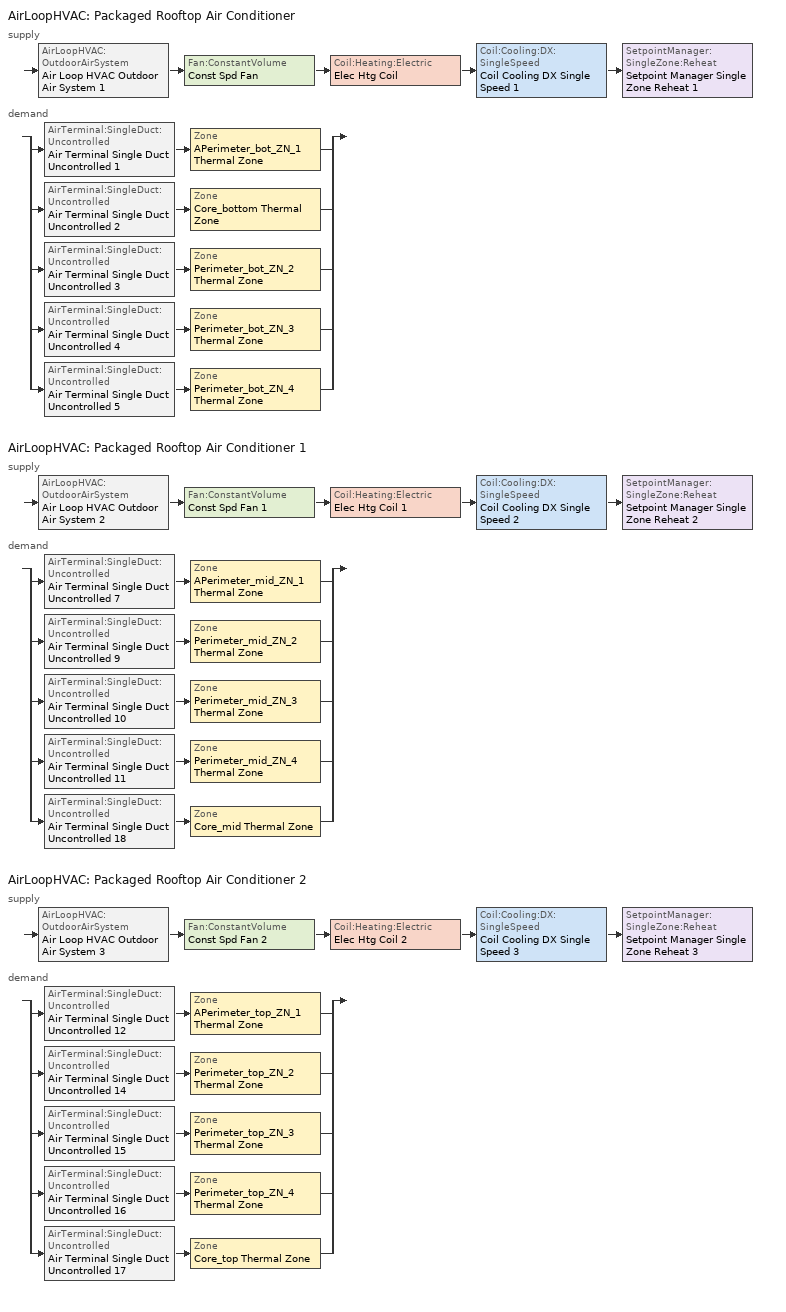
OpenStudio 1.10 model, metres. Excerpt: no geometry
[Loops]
AirLoopHVAC 'Packaged Rooftop Air Conditioner'
 supply: AirLoopHVAC:OutdoorAirSystem 'Air Loop HVAC Outdoor Air System 1' > Fan:ConstantVolume 'Const Spd Fan' > Coil:Heating:Electric 'Elec Htg Coil' > Coil:Cooling:DX:SingleSpeed 'Coil Cooling DX Single Speed 1' > SetpointManager:SingleZone:Reheat 'Setpoint Manager Single Zone Reheat 1'
 demand: split
  | AirTerminal:SingleDuct:Uncontrolled 'Air Terminal Single Duct Uncontrolled 1' > Zone 'APerimeter_bot_ZN_1 Thermal Zone'
  | AirTerminal:SingleDuct:Uncontrolled 'Air Terminal Single Duct Uncontrolled 2' > Zone 'Core_bottom Thermal Zone'
  | AirTerminal:SingleDuct:Uncontrolled 'Air Terminal Single Duct Uncontrolled 3' > Zone 'Perimeter_bot_ZN_2 Thermal Zone'
  | AirTerminal:SingleDuct:Uncontrolled 'Air Terminal Single Duct Uncontrolled 4' > Zone 'Perimeter_bot_ZN_3 Thermal Zone'
  | AirTerminal:SingleDuct:Uncontrolled 'Air Terminal Single Duct Uncontrolled 5' > Zone 'Perimeter_bot_ZN_4 Thermal Zone'
AirLoopHVAC 'Packaged Rooftop Air Conditioner 1'
 supply: AirLoopHVAC:OutdoorAirSystem 'Air Loop HVAC Outdoor Air System 2' > Fan:ConstantVolume 'Const Spd Fan 1' > Coil:Heating:Electric 'Elec Htg Coil 1' > Coil:Cooling:DX:SingleSpeed 'Coil Cooling DX Single Speed 2' > SetpointManager:SingleZone:Reheat 'Setpoint Manager Single Zone Reheat 2'
 demand: split
  | AirTerminal:SingleDuct:Uncontrolled 'Air Terminal Single Duct Uncontrolled 7' > Zone 'APerimeter_mid_ZN_1 Thermal Zone'
  | AirTerminal:SingleDuct:Uncontrolled 'Air Terminal Single Duct Uncontrolled 9' > Zone 'Perimeter_mid_ZN_2 Thermal Zone'
  | AirTerminal:SingleDuct:Uncontrolled 'Air Terminal Single Duct Uncontrolled 10' > Zone 'Perimeter_mid_ZN_3 Thermal Zone'
  | AirTerminal:SingleDuct:Uncontrolled 'Air Terminal Single Duct Uncontrolled 11' > Zone 'Perimeter_mid_ZN_4 Thermal Zone'
  | AirTerminal:SingleDuct:Uncontrolled 'Air Terminal Single Duct Uncontrolled 18' > Zone 'Core_mid Thermal Zone'
AirLoopHVAC 'Packaged Rooftop Air Conditioner 2'
 supply: AirLoopHVAC:OutdoorAirSystem 'Air Loop HVAC Outdoor Air System 3' > Fan:ConstantVolume 'Const Spd Fan 2' > Coil:Heating:Electric 'Elec Htg Coil 2' > Coil:Cooling:DX:SingleSpeed 'Coil Cooling DX Single Speed 3' > SetpointManager:SingleZone:Reheat 'Setpoint Manager Single Zone Reheat 3'
 demand: split
  | AirTerminal:SingleDuct:Uncontrolled 'Air Terminal Single Duct Uncontrolled 12' > Zone 'APerimeter_top_ZN_1 Thermal Zone'
  | AirTerminal:SingleDuct:Uncontrolled 'Air Terminal Single Duct Uncontrolled 14' > Zone 'Perimeter_top_ZN_2 Thermal Zone'
  | AirTerminal:SingleDuct:Uncontrolled 'Air Terminal Single Duct Uncontrolled 15' > Zone 'Perimeter_top_ZN_3 Thermal Zone'
  | AirTerminal:SingleDuct:Uncontrolled 'Air Terminal Single Duct Uncontrolled 16' > Zone 'Perimeter_top_ZN_4 Thermal Zone'
  | AirTerminal:SingleDuct:Uncontrolled 'Air Terminal Single Duct Uncontrolled 17' > Zone 'Core_top Thermal Zone'
[Sizing:Zone] Zone Cooling Design Supply Air Temperature {C}=12.8; Zone Heating Design Supply Air Temperature {C}=50; Zone Cooling Design Supply Air Humidity Ratio {kg-H2O/kg-air}=0.0085; Zone Heating Design Supply Air Humidity Ratio {kg-H2O/kg-air}=0.008; Cooling Design Air Flow Method=DesignDay; Cooling Design Air Flow Rate {m3/s}=0; Cooling Minimum Air Flow Fraction=0; Heating Design Air Flow Method=DesignDay; Heating Design Air Flow Rate {m3/s}=0; Heating Maximum Air Flow Fraction=0; Design Zone Air Distribution Effectiveness in Cooling Mode=1; Design Zone Air Distribution Effectiveness in Heating Mode=1
Perimeter_bot_ZN_4 Thermal Zone; Perimeter_mid_ZN_2 Thermal Zone; Core_mid Thermal Zone; APerimeter_mid_ZN_1 Thermal Zone; Perimeter_mid_ZN_4 Thermal Zone; Perimeter_bot_ZN_3 Thermal Zone; Perimeter_top_ZN_2 Thermal Zone; Perimeter_top_ZN_3 Thermal Zone; Core_bottom Thermal Zone; APerimeter_top_ZN_1 Thermal Zone; APerimeter_bot_ZN_1 Thermal Zone; Perimeter_top_ZN_4 Thermal Zone; Perimeter_mid_ZN_3 Thermal Zone; Perimeter_bot_ZN_2 Thermal Zone; Core_top Thermal Zone
[Zone equipment]
Perimeter_bot_ZN_4 Thermal Zone: Air Terminal Single Duct Uncontrolled 5
Perimeter_mid_ZN_2 Thermal Zone: Air Terminal Single Duct Uncontrolled 9
Core_mid Thermal Zone: Air Terminal Single Duct Uncontrolled 18
APerimeter_mid_ZN_1 Thermal Zone: Air Terminal Single Duct Uncontrolled 7
Perimeter_mid_ZN_4 Thermal Zone: Air Terminal Single Duct Uncontrolled 11
Perimeter_bot_ZN_3 Thermal Zone: Air Terminal Single Duct Uncontrolled 4
Perimeter_top_ZN_2 Thermal Zone: Air Terminal Single Duct Uncontrolled 14
Perimeter_top_ZN_3 Thermal Zone: Air Terminal Single Duct Uncontrolled 15
Core_bottom Thermal Zone: Air Terminal Single Duct Uncontrolled 2
APerimeter_top_ZN_1 Thermal Zone: Air Terminal Single Duct Uncontrolled 12
APerimeter_bot_ZN_1 Thermal Zone: Air Terminal Single Duct Uncontrolled 1
Perimeter_top_ZN_4 Thermal Zone: Air Terminal Single Duct Uncontrolled 16
Perimeter_mid_ZN_3 Thermal Zone: Air Terminal Single Duct Uncontrolled 10
Perimeter_bot_ZN_2 Thermal Zone: Air Terminal Single Duct Uncontrolled 3
Core_top Thermal Zone: Air Terminal Single Duct Uncontrolled 17
[AirLoopHVAC] Availability Schedule=HVAC Operation Schedule; Design Supply Air Flow Rate {m3/s}=AutoSize
Packaged Rooftop Air Conditioner; Packaged Rooftop Air Conditioner 1; Packaged Rooftop Air Conditioner 2
[Sizing:System] Type of Load to Size On=Sensible; Design Outdoor Air Flow Rate {m3/s}=Autosize; Minimum System Air Flow Ratio=1; Preheat Design Temperature {C}=7; Preheat Design Humidity Ratio {kg-H2O/kg-Air}=0.008; Precool Design Temperature {C}=12.8; Precool Design Humidity Ratio {kg-H2O/kg-Air}=0.008; Central Cooling Design Supply Air Temperature {C}=12.8; Central Heating Design Supply Air Temperature {C}=50; Sizing Option=NonCoincident; 100% Outdoor Air in Cooling=No; 100% Outdoor Air in Heating=No; Central Cooling Design Supply Air Humidity Ratio {kg-H2O/kg-Air}=0.0085; Central Heating Design Supply Air Humidity Ratio {kg-H2O/kg-Air}=0.008; Cooling Design Air Flow Method=DesignDay; Cooling Design Air Flow Rate {m3/s}=0; Heating Design Air Flow Method=DesignDay; Heating Design Air Flow Rate {m3/s}=0; System Outdoor Air Method=ZoneSum; Zone Maximum Outdoor Air Fraction=1; Cooling Supply Air Flow Rate Per Floor Area {m3/s-m2}=0.00996765; Cooling Fraction of Autosized Cooling Supply Air Flow Rate=1; Cooling Supply Air Flow Rate Per Unit Cooling Capacity {m3/s-W}=3.94755e-05; Heating Supply Air Flow Rate Per Floor Area {m3/s-m2}=0.00996765; Heating Fraction of Autosized Heating Supply Air Flow Rate=1; Heating Fraction of Autosized Cooling Supply Air Flow Rate=1; Heating Supply Air Flow Rate Per Unit Heating Capacity {m3/s-W}=3.15882e-05; Cooling Design Capacity Method=CoolingDesignCapacity; Cooling Design Capacity {W}=autosize; Cooling Design Capacity Per Floor Area {W/m2}=234.7; Fraction of Autosized Cooling Design Capacity=1; Heating Design Capacity Method=HeatingDesignCapacity; Heating Design Capacity {W}=autosize; Heating Design Capacity Per Floor Area {W/m2}=157; Fraction of Autosized Heating Design Capacity=1; Central Cooling Capacity Control Method=OnOff
Packaged Rooftop Air Conditioner; Packaged Rooftop Air Conditioner 1; Packaged Rooftop Air Conditioner 2
[Coil:Cooling:DX:SingleSpeed] Availability Schedule=Always On Discrete; Rated Total Cooling Capacity {W}=autosize; Rated Sensible Heat Ratio=autosize; Rated Air Flow Rate {m3/s}=autosize; Rated Evaporator Fan Power Per Volume Flow Rate {W/(m3/s)}=773.3; Condenser Type=AirCooled; Evaporative Condenser Effectiveness=0; Evaporative Condenser Air Flow Rate {m3/s}=Autosize; Evaporative Condenser Pump Rated Power Consumption {W}=Autosize; Crankcase Heater Capacity {W}=0; Maximum Outdoor Dry-Bulb Temperature for Crankcase Heater Operation {C}=0; Basin Heater Capacity {W/K}=0; Basin Heater Setpoint Temperature {C}=10
Name | Rated COP {W/W} | Total Cooling Capacity Function of Temperature Curve | Total Cooling Capacity Function of Flow Fraction Curve | Energy Input Ratio Function of Temperature Curve | Energy Input Ratio Function of Flow Fraction Curve | Part Load Fraction Correlation Curve
Coil Cooling DX Single Speed 1 | 3.1 | Curve Biquadratic 1 | Curve Quadratic 1 | Curve Biquadratic 2 | Curve Quadratic 2 | Curve Quadratic 3
Coil Cooling DX Single Speed 2 | 3 | Curve Biquadratic 3 | Curve Quadratic 4 | Curve Biquadratic 4 | Curve Quadratic 5 | Curve Quadratic 6
Coil Cooling DX Single Speed 3 | 3 | Curve Biquadratic 5 | Curve Quadratic 7 | Curve Biquadratic 6 | Curve Quadratic 8 | Curve Quadratic 9
[SetpointManager:SingleZone:Reheat] Minimum Supply Air Temperature {C}=13
Name | Maximum Supply Air Temperature {C} | Control Zone
Setpoint Manager Single Zone Reheat 1 | 45 | APerimeter_bot_ZN_1 Thermal Zone
Setpoint Manager Single Zone Reheat 2 | 46 | APerimeter_mid_ZN_1 Thermal Zone
Setpoint Manager Single Zone Reheat 3 | 46 | APerimeter_top_ZN_1 Thermal Zone
[Controller:OutdoorAir] Minimum Outdoor Air Flow Rate {m3/s}=Autosize; Maximum Outdoor Air Flow Rate {m3/s}=Autosize; Economizer Control Type=NoEconomizer; Economizer Control Action Type=ModulateFlow; Economizer Maximum Limit Dry-Bulb Temperature {C}=28; Economizer Maximum Limit Enthalpy {J/kg}=64000; Economizer Minimum Limit Dry-Bulb Temperature {C}=-100; Lockout Type=NoLockout; Minimum Limit Type=FixedMinimum; High Humidity Control=No; Heat Recovery Bypass Control Type=BypassWhenWithinEconomizerLimits
Name | Minimum Outdoor Air Schedule | Controller Mechanical Ventilation
Controller Outdoor Air 1 | MinOA_MotorizedDamper_Sched | Controller Mechanical Ventilation 1
Controller Outdoor Air 2 |  | Controller Mechanical Ventilation 2
Controller Outdoor Air 3 |  | Controller Mechanical Ventilation 3
[Controller:MechanicalVentilation] Availability Schedule=Always On Discrete; System Outdoor Air Method=ZoneSum
Controller Mechanical Ventilation 1; Controller Mechanical Ventilation 2; Controller Mechanical Ventilation 3
[AirLoopHVAC:OutdoorAirSystem]
Name | Controller
Air Loop HVAC Outdoor Air System 1 | Controller Outdoor Air 1
Air Loop HVAC Outdoor Air System 2 | Controller Outdoor Air 2
Air Loop HVAC Outdoor Air System 3 | Controller Outdoor Air 3
[AirTerminal:SingleDuct:Uncontrolled] Availability Schedule=Always On Discrete; Maximum Air Flow Rate {m3/s}=AutoSize
Air Terminal Single Duct Uncontrolled 1; Air Terminal Single Duct Uncontrolled 2; Air Terminal Single Duct Uncontrolled 3; Air Terminal Single Duct Uncontrolled 4; Air Terminal Single Duct Uncontrolled 5; Air Terminal Single Duct Uncontrolled 7; Air Terminal Single Duct Uncontrolled 9; Air Terminal Single Duct Uncontrolled 10; Air Terminal Single Duct Uncontrolled 11; Air Terminal Single Duct Uncontrolled 12; Air Terminal Single Duct Uncontrolled 14; Air Terminal Single Duct Uncontrolled 15; Air Terminal Single Duct Uncontrolled 16; Air Terminal Single Duct Uncontrolled 17; Air Terminal Single Duct Uncontrolled 18
[Coil:Heating:Electric] Availability Schedule=Always On Discrete 1
Elec Htg Coil; Elec Htg Coil 1; Elec Htg Coil 2
[Fan:ConstantVolume] Availability Schedule=HVACOperationSchd; Fan Efficiency=0.5915; Pressure Rise {Pa}=1109.648; Maximum Flow Rate {m3/s}=AutoSize; Motor Efficiency=0.91
Const Spd Fan; Const Spd Fan 1; Const Spd Fan 2
[Schedule:Compact]
MinOA_MotorizedDamper_Sched: Through: 12/31, For: Weekdays, Until: 07:00, 0, Until: 22:00, 1, Until: 24:00, 0, For: Weekends, Until: 24:00, 0, For: AllOtherDays, Until: 24:00, 0
HVACOperationSchd: Through: 12/31, For: Weekdays SummerDesignDay WinterDesignDay, Until: 06:00, 0, Until: 19:00, 1, Until: 24:00, 0, For: Weekends, Until: 24:00, 0, For: Holidays AllOtherDays, Until: 24:00, 0
[Curve:Biquadratic] Minimum Value of x {BasedOnField A2}=17; Maximum Value of x {BasedOnField A2}=22; Minimum Value of y {BasedOnField A3}=13; Maximum Value of y {BasedOnField A3}=46
Name | Coefficient1 Constant | Coefficient2 x | Coefficient3 x**2 | Coefficient4 y | Coefficient5 y**2 | Coefficient6 x*y
Curve Biquadratic 1; Curve Biquadratic 3; Curve Biquadratic 5 | 0.942588 | 0.00954335 | 0.00068377 | -0.0110427 | 5.249e-06 | -9.72e-06
Curve Biquadratic 2; Curve Biquadratic 4; Curve Biquadratic 6 | 0.342414 | 0.034885 | -0.0006237 | 0.00497722 | 0.000437951 | -0.000728028
[Curve:Quadratic]
Name | Coefficient1 Constant | Coefficient2 x | Coefficient3 x**2 | Minimum Value of x {BasedOnField A2} | Maximum Value of x {BasedOnField A2}
Curve Quadratic 1; Curve Quadratic 4; Curve Quadratic 7 | 0.8 | 0.2 | 0 | 0.5 | 1.5
Curve Quadratic 2; Curve Quadratic 5; Curve Quadratic 8 | 1.1552 | -0.1808 | 0.0256 | 0.5 | 1.5
Curve Quadratic 3; Curve Quadratic 6; Curve Quadratic 9 | 0.85 | 0.15 | 0 | 0 | 1
[Schedule:Constant] Value=1
Always On Discrete; Always On Discrete 1
[Schedule:Ruleset]
HVAC Operation Schedule: Default Day Schedule=Schedule Day 1; Summer Design Day Schedule=Schedule Day 3; Winter Design Day Schedule=Schedule Day 5
[Schedule:Day]
Schedule Day 1: 24, 0, 0
Schedule Day 3; Schedule Day 7: 6, 0, 0, 19, 0, 1, 24, 0, 0
Schedule Day 5: 24, 0, 1
[Schedule:Rule]
Schedule Rule 1: Schedule Ruleset=HVAC Operation Schedule; Rule Order=0; Day Schedule=Schedule Day 7; Apply Monday=Yes; Apply Tuesday=Yes; Apply Wednesday=Yes; Apply Thursday=Yes; Apply Friday=Yes
